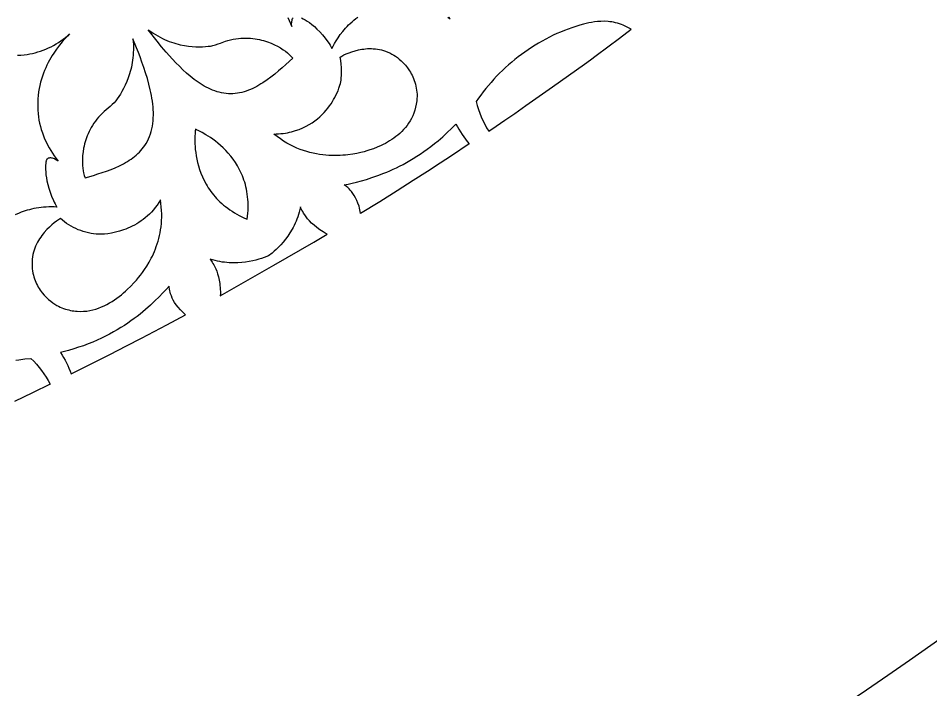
# Model space of a CAD drawing. Extents: x -570 to 570, y -570 to 570.
# Drawn here: x 205.7 to 327.7, y -472.3 to -382.6 of the extents above; entities that cross this region are included whole.
import ezdxf

# ---------------------------------------------------------------- set-up
doc = ezdxf.new("R2010")
doc.units = 0
doc.layers.add('LAYER_1', color=18, linetype='CONTINUOUS')
doc.layers.add('LAYER_2', color=174, linetype='CONTINUOUS')

msp = doc.modelspace()

# ---------------------------------------------------------------- linework, layer by layer
at = {"layer": 'LAYER_1'}
for points in [[(241.78, -382.44), (241.97, -382.85), (242.15, -383.25), (242.31, -383.67), (242.3, -383.52), (242.3, -383.32), (242.31, -383.08), (242.33, -382.96), (242.35, -382.84), (242.39, -382.72), (242.43, -382.6), (242.49, -382.5)], [(243.63, -382.49), (243.86, -382.61), (244.11, -382.76), (244.39, -382.93), (244.69, -383.14), (245.01, -383.39), (245.35, -383.67), (245.69, -383.99), (246.05, -384.36), (246.42, -384.76), (246.79, -385.22), (247.16, -385.72), (247.3, -385.92), (247.44, -386.13), (247.68, -386.57), (247.84, -386.26), (248.03, -385.92), (248.25, -385.55), (248.51, -385.15), (248.8, -384.74), (249.14, -384.31), (249.51, -383.88), (249.71, -383.66), (249.92, -383.44), (250.14, -383.23), (250.38, -383.02), (250.62, -382.81), (250.88, -382.6), (251.14, -382.4)], [(263.18, -382.4), (263.48, -382.65), (263.33, -382.42)], [(205.64, -387.49), (206.11, -387.47), (206.55, -387.43), (206.94, -387.38), (207.28, -387.32), (207.64, -387.25), (208.01, -387.16), (208.37, -387.05), (208.73, -386.94), (209.09, -386.81), (209.44, -386.66), (209.79, -386.51), (210.13, -386.35), (210.47, -386.17), (210.8, -385.98), (211.12, -385.78), (211.44, -385.57), (211.75, -385.36), (212.05, -385.13), (212.34, -384.89), (212.62, -384.64), (212.32, -384.95), (211.99, -385.3), (211.63, -385.71), (211.26, -386.16), (210.88, -386.66), (210.69, -386.93), (210.49, -387.22), (210.3, -387.51), (210.12, -387.82), (209.93, -388.13), (209.76, -388.46), (209.58, -388.8), (209.42, -389.16), (209.26, -389.52), (209.11, -389.9), (208.98, -390.29), (208.85, -390.69), (208.73, -391.1), (208.63, -391.52), (208.54, -391.95), (208.47, -392.4), (208.41, -392.85), (208.37, -393.32), (208.35, -393.8), (208.35, -394.29), (208.37, -394.79), (208.4, -395.3), (208.45, -395.73), (208.52, -396.16), (208.61, -396.58), (208.71, -397.01), (208.83, -397.43), (208.97, -397.84), (209.12, -398.26), (209.28, -398.66), (209.47, -399.06), (209.66, -399.46), (209.87, -399.85), (210.09, -400.22), (210.32, -400.59), (210.57, -400.95), (210.82, -401.3), (211.09, -401.64), (210.97, -401.56), (210.79, -401.46), (210.58, -401.35), (210.46, -401.3), (210.35, -401.26), (210.23, -401.23), (210.11, -401.21), (209.99, -401.21), (209.88, -401.23), (209.77, -401.26), (209.68, -401.32), (209.59, -401.4), (209.52, -401.52), (209.5, -401.57), (209.48, -401.66), (209.45, -401.8), (209.43, -401.98), (209.41, -402.2), (209.4, -402.46), (209.4, -402.76), (209.42, -403.09), (209.45, -403.46), (209.51, -403.86), (209.58, -404.29), (209.69, -404.76), (209.83, -405.25), (210, -405.77), (210.21, -406.33), (210.45, -406.9), (210.56, -407.13), (210.68, -407.35), (210.93, -407.78), (210.56, -407.76), (210.19, -407.76), (209.83, -407.76), (209.48, -407.78), (209.14, -407.81), (208.81, -407.84), (208.48, -407.88), (208.16, -407.93), (207.85, -407.99), (207.54, -408.05), (207.24, -408.13), (206.95, -408.21), (206.67, -408.29), (206.39, -408.38), (206.12, -408.48), (205.86, -408.59), (205.36, -408.81)], [(205.43, -428.22), (205.83, -428.17), (206.63, -428.08), (207.44, -428.02), (207.82, -428.39), (208.19, -428.79), (208.54, -429.2), (208.87, -429.62), (209.19, -430.06), (209.49, -430.51), (209.76, -430.97), (210.02, -431.44), (207.64, -432.6), (205.25, -433.74)]]:
    msp.add_lwpolyline(points, dxfattribs=at)
for points in [[(287.7, -384.02), (287.44, -383.86), (287.17, -383.72), (286.91, -383.59), (286.64, -383.48), (286.38, -383.38), (286.12, -383.29), (285.86, -383.21), (285.6, -383.15), (285.35, -383.09), (285.09, -383.05), (284.84, -383.02), (284.6, -382.99), (284.12, -382.96), (283.65, -382.97), (283.21, -383), (282.78, -383.05), (282.38, -383.11), (282.01, -383.18), (281.34, -383.34), (280.81, -383.49), (280.3, -383.65), (279.78, -383.81), (279.27, -383.99), (278.77, -384.18), (278.26, -384.39), (277.76, -384.6), (277.27, -384.83), (276.77, -385.07), (276.28, -385.33), (275.8, -385.59), (275.32, -385.86), (274.85, -386.15), (274.38, -386.44), (273.92, -386.75), (273.47, -387.06), (273.02, -387.39), (272.58, -387.72), (272.14, -388.07), (271.72, -388.42), (271.3, -388.78), (270.89, -389.15), (270.48, -389.53), (270.09, -389.91), (269.7, -390.31), (269.33, -390.71), (268.96, -391.12), (268.61, -391.53), (268.26, -391.95), (267.92, -392.38), (267.6, -392.81), (267.28, -393.25), (266.98, -393.69), (267.12, -394.21), (267.27, -394.73), (267.45, -395.23), (267.65, -395.73), (267.87, -396.23), (268.11, -396.71), (268.37, -397.18), (268.65, -397.63), (269.63, -396.98), (270.79, -396.19), (272.12, -395.27), (273.63, -394.21), (277.19, -391.71), (281.45, -388.69), (282.24, -388.12), (283.03, -387.54), (284.59, -386.38), (286.15, -385.2)], [(242.45, -387.88), (241.52, -388.73), (241.04, -389.16), (240.55, -389.59), (240.05, -390.01), (239.53, -390.41), (239.01, -390.8), (238.47, -391.16), (238.2, -391.33), (237.93, -391.5), (237.65, -391.65), (237.37, -391.8), (237.09, -391.94), (236.81, -392.07), (236.52, -392.18), (236.23, -392.29), (235.94, -392.38), (235.65, -392.46), (235.35, -392.52), (235.06, -392.58), (234.76, -392.61), (234.45, -392.64), (234.15, -392.64), (233.85, -392.63), (233.54, -392.61), (233.23, -392.56), (232.92, -392.51), (232.62, -392.44), (232.33, -392.36), (232.03, -392.26), (231.74, -392.15), (231.45, -392.03), (231.17, -391.9), (230.89, -391.76), (230.61, -391.61), (230.33, -391.45), (230.06, -391.28), (229.79, -391.1), (229.53, -390.91), (229.27, -390.72), (228.75, -390.31), (228.25, -389.88), (227.77, -389.43), (227.29, -388.97), (226.83, -388.5), (226.39, -388.02), (225.54, -387.07), (224.92, -386.35), (224.32, -385.61), (223.14, -384.12), (223.46, -384.34), (223.77, -384.55), (224.08, -384.74), (224.39, -384.92), (224.71, -385.09), (225.02, -385.24), (225.32, -385.39), (225.63, -385.52), (225.93, -385.64), (226.23, -385.75), (226.53, -385.84), (226.82, -385.93), (227.11, -386.01), (227.4, -386.08), (227.96, -386.19), (228.5, -386.27), (229.01, -386.33), (229.5, -386.36), (229.95, -386.37), (230.38, -386.36), (230.77, -386.33), (231.12, -386.3), (231.44, -386.26), (231.61, -386.23), (231.78, -386.2), (232.12, -386.1), (232.46, -385.99), (232.79, -385.87), (233.45, -385.62), (233.79, -385.51), (234.13, -385.42), (234.48, -385.34), (234.83, -385.29), (235.18, -385.24), (235.51, -385.21), (235.85, -385.2), (236.17, -385.19), (236.49, -385.2), (236.81, -385.22), (237.11, -385.25), (237.41, -385.29), (237.71, -385.33), (237.99, -385.39), (238.27, -385.46), (238.54, -385.53), (238.81, -385.61), (239.06, -385.69), (239.55, -385.88), (240.01, -386.09), (240.43, -386.3), (240.81, -386.52), (241.16, -386.75), (241.47, -386.97), (241.73, -387.18), (241.96, -387.38), (242.21, -387.62)], [(214.68, -403.89), (215.82, -403.55), (216.4, -403.36), (216.99, -403.17), (217.57, -402.97), (218.15, -402.75), (218.72, -402.52), (219.28, -402.26), (219.82, -401.99), (220.08, -401.84), (220.34, -401.69), (220.59, -401.53), (220.83, -401.37), (221.07, -401.2), (221.3, -401.02), (221.53, -400.83), (221.74, -400.64), (221.95, -400.44), (222.15, -400.23), (222.33, -400.01), (222.51, -399.78), (222.68, -399.55), (222.83, -399.3), (223.01, -398.98), (223.17, -398.66), (223.31, -398.33), (223.43, -398), (223.53, -397.66), (223.61, -397.31), (223.68, -396.96), (223.74, -396.6), (223.78, -396.24), (223.8, -395.87), (223.81, -395.51), (223.81, -395.13), (223.79, -394.76), (223.77, -394.38), (223.73, -394.01), (223.68, -393.63), (223.63, -393.25), (223.56, -392.87), (223.49, -392.49), (223.4, -392.1), (223.22, -391.35), (223.01, -390.6), (222.78, -389.85), (222.54, -389.13), (222.29, -388.41), (222.04, -387.72), (221.81, -387.11), (221.57, -386.51), (221.08, -385.3), (221.11, -385.68), (221.14, -386.06), (221.15, -386.42), (221.15, -386.78), (221.13, -387.14), (221.11, -387.48), (221.08, -387.82), (221.04, -388.15), (220.99, -388.47), (220.94, -388.79), (220.87, -389.1), (220.8, -389.39), (220.72, -389.68), (220.64, -389.97), (220.46, -390.51), (220.26, -391.01), (220.05, -391.49), (219.84, -391.92), (219.62, -392.32), (219.4, -392.69), (219.18, -393.02), (218.98, -393.31), (218.8, -393.57), (218.57, -393.84), (218.32, -394.09), (218.06, -394.33), (217.79, -394.56), (217.25, -395.02), (216.99, -395.26), (216.74, -395.51), (216.49, -395.78), (216.27, -396.05), (216.06, -396.32), (215.86, -396.59), (215.68, -396.87), (215.51, -397.15), (215.36, -397.43), (215.22, -397.7), (215.09, -397.98), (214.97, -398.26), (214.87, -398.54), (214.77, -398.81), (214.69, -399.08), (214.61, -399.35), (214.55, -399.62), (214.49, -399.89), (214.41, -400.4), (214.36, -400.89), (214.33, -401.36), (214.33, -401.81), (214.35, -402.22), (214.38, -402.59), (214.43, -402.93), (214.49, -403.22), (214.58, -403.56)], [(239.93, -398.03), (240.25, -398.01), (240.56, -397.99), (240.87, -397.97), (241.17, -397.93), (241.46, -397.89), (241.75, -397.84), (242.02, -397.78), (242.29, -397.71), (242.56, -397.64), (242.82, -397.57), (243.31, -397.4), (243.78, -397.2), (244.22, -396.99), (244.64, -396.76), (245.03, -396.51), (245.4, -396.26), (245.75, -395.99), (246.07, -395.71), (246.37, -395.42), (246.65, -395.13), (246.91, -394.84), (247.15, -394.55), (247.37, -394.25), (247.57, -393.97), (247.75, -393.68), (247.91, -393.41), (248.06, -393.14), (248.31, -392.65), (248.5, -392.23), (248.63, -391.88), (248.75, -391.51), (248.81, -391.28), (248.86, -391.05), (248.9, -390.81), (248.93, -390.58), (248.97, -390.1), (248.98, -389.62), (248.97, -389.14), (248.93, -388.67), (248.86, -388.19), (248.77, -387.73), (249.01, -387.6), (249.29, -387.46), (249.61, -387.32), (249.97, -387.17), (250.36, -387.03), (250.78, -386.9), (251.22, -386.79), (251.46, -386.74), (251.69, -386.7), (251.94, -386.66), (252.19, -386.63), (252.44, -386.61), (252.7, -386.61), (252.96, -386.61), (253.22, -386.62), (253.49, -386.64), (253.76, -386.68), (254.03, -386.73), (254.31, -386.79), (254.59, -386.86), (254.86, -386.96), (255.14, -387.06), (255.42, -387.19), (255.7, -387.33), (255.98, -387.49), (256.2, -387.63), (256.44, -387.8), (256.69, -388.01), (256.96, -388.26), (257.24, -388.53), (257.51, -388.84), (257.78, -389.18), (258.04, -389.56), (258.17, -389.76), (258.29, -389.96), (258.4, -390.17), (258.51, -390.4), (258.61, -390.62), (258.7, -390.86), (258.78, -391.1), (258.86, -391.35), (258.92, -391.61), (258.97, -391.87), (259.01, -392.14), (259.04, -392.42), (259.06, -392.7), (259.06, -393), (259.05, -393.29), (259.02, -393.6), (258.96, -394.03), (258.88, -394.44), (258.77, -394.84), (258.64, -395.22), (258.49, -395.58), (258.33, -395.93), (258.14, -396.26), (257.94, -396.57), (257.73, -396.87), (257.5, -397.16), (257.27, -397.43), (257.02, -397.69), (256.76, -397.93), (256.5, -398.16), (256.23, -398.37), (255.95, -398.58), (255.68, -398.77), (255.4, -398.95), (255.11, -399.12), (254.83, -399.27), (254.55, -399.42), (254.28, -399.55), (253.74, -399.79), (253.23, -399.99), (252.76, -400.15), (252.34, -400.28), (251.98, -400.39), (251.54, -400.5), (251.03, -400.61), (250.46, -400.71), (249.83, -400.8), (249.49, -400.83), (249.15, -400.86), (248.79, -400.88), (248.42, -400.89), (248.05, -400.9), (247.66, -400.89), (247.26, -400.87), (246.86, -400.84), (246.45, -400.8), (246.03, -400.74), (245.61, -400.67), (245.18, -400.58), (244.75, -400.48), (244.32, -400.36), (243.88, -400.22), (243.44, -400.07), (243, -399.89), (242.56, -399.69), (242.11, -399.48), (241.67, -399.23), (241.23, -398.97), (240.79, -398.68), (240.36, -398.37)], [(236.37, -409.41), (236.42, -409.01), (236.45, -408.61), (236.47, -408.22), (236.48, -407.84), (236.48, -407.47), (236.47, -407.1), (236.45, -406.75), (236.41, -406.4), (236.37, -406.06), (236.32, -405.72), (236.26, -405.4), (236.19, -405.08), (236.11, -404.77), (236.02, -404.46), (235.92, -404.17), (235.82, -403.88), (235.71, -403.6), (235.6, -403.32), (235.47, -403.05), (235.35, -402.79), (235.21, -402.54), (235.07, -402.29), (234.78, -401.82), (234.47, -401.38), (234.15, -400.96), (233.82, -400.56), (233.48, -400.2), (233.14, -399.85), (232.79, -399.54), (232.45, -399.24), (232.11, -398.97), (231.78, -398.72), (231.46, -398.5), (231.15, -398.3), (230.85, -398.12), (230.33, -397.82), (229.9, -397.6), (229.59, -397.46), (229.43, -397.39), (229.41, -397.56), (229.38, -397.9), (229.36, -398.37), (229.35, -398.66), (229.35, -398.98), (229.36, -399.32), (229.38, -399.69), (229.42, -400.08), (229.47, -400.49), (229.53, -400.92), (229.61, -401.36), (229.72, -401.82), (229.84, -402.29), (229.99, -402.77), (230.17, -403.25), (230.37, -403.74), (230.6, -404.23), (230.86, -404.71), (231.01, -404.96), (231.16, -405.2), (231.32, -405.44), (231.49, -405.68), (231.67, -405.92), (231.86, -406.15), (232.06, -406.39), (232.27, -406.62), (232.49, -406.85), (232.72, -407.07), (232.96, -407.29), (233.21, -407.51), (233.47, -407.72), (233.75, -407.93), (234.03, -408.14), (234.33, -408.34), (234.64, -408.53), (234.96, -408.72), (235.29, -408.9), (235.64, -409.08), (236, -409.25)], [(266.03, -399.35), (263.65, -400.92), (262.15, -401.9), (260.45, -403.01), (258.54, -404.24), (256.41, -405.59), (254.07, -407.06), (251.52, -408.64), (251.48, -408.38), (251.43, -408.14), (251.37, -407.91), (251.31, -407.68), (251.17, -407.27), (251.01, -406.89), (250.85, -406.55), (250.67, -406.24), (250.49, -405.96), (250.31, -405.72), (250.13, -405.51), (249.97, -405.33), (249.81, -405.18), (249.67, -405.06), (249.45, -404.89), (249.34, -404.81), (249.84, -404.7), (250.38, -404.58), (250.98, -404.44), (251.63, -404.27), (252.31, -404.08), (253.04, -403.85), (253.81, -403.58), (254.61, -403.27), (255.02, -403.1), (255.44, -402.92), (255.87, -402.73), (256.3, -402.52), (256.74, -402.3), (257.19, -402.07), (257.64, -401.82), (258.1, -401.56), (258.56, -401.29), (259.02, -401), (259.49, -400.69), (259.96, -400.37), (260.44, -400.03), (260.92, -399.67), (261.4, -399.3), (261.88, -398.91), (262.5, -398.38), (263.1, -397.83), (263.69, -397.27), (264.26, -396.7), (264.46, -397.05), (264.66, -397.39), (264.87, -397.73), (265.08, -398.07), (265.31, -398.4), (265.54, -398.72), (265.78, -399.04)], [(224.75, -406.82), (224.53, -407.18), (224.3, -407.52), (224.06, -407.84), (223.81, -408.15), (223.55, -408.44), (223.28, -408.71), (223.01, -408.96), (222.73, -409.2), (222.45, -409.42), (222.17, -409.63), (221.88, -409.83), (221.59, -410.01), (221.3, -410.18), (221, -410.33), (220.71, -410.47), (220.42, -410.6), (220.13, -410.72), (219.84, -410.83), (219.55, -410.92), (219.27, -411.01), (218.73, -411.15), (218.21, -411.26), (217.72, -411.34), (217.27, -411.38), (216.87, -411.4), (216.52, -411.4), (216.17, -411.38), (215.82, -411.35), (215.48, -411.3), (215.13, -411.23), (214.79, -411.14), (214.45, -411.04), (214.11, -410.93), (213.78, -410.8), (213.45, -410.66), (213.13, -410.5), (212.82, -410.33), (212.51, -410.15), (212.22, -409.96), (211.93, -409.75), (211.66, -409.53), (211.39, -409.31), (211.15, -409.47), (210.87, -409.66), (210.57, -409.89), (210.24, -410.16), (209.91, -410.46), (209.57, -410.79), (209.23, -411.17), (209.07, -411.36), (208.91, -411.57), (208.75, -411.79), (208.6, -412.01), (208.46, -412.24), (208.32, -412.48), (208.19, -412.73), (208.07, -412.99), (207.97, -413.26), (207.87, -413.53), (207.79, -413.82), (207.72, -414.11), (207.66, -414.41), (207.62, -414.72), (207.6, -415.04), (207.59, -415.37), (207.6, -415.7), (207.63, -416.04), (207.67, -416.32), (207.72, -416.6), (207.78, -416.86), (207.84, -417.11), (207.92, -417.36), (208.01, -417.6), (208.11, -417.83), (208.21, -418.05), (208.32, -418.27), (208.43, -418.48), (208.56, -418.67), (208.68, -418.87), (208.81, -419.05), (208.95, -419.23), (209.23, -419.55), (209.52, -419.85), (209.81, -420.12), (210.1, -420.36), (210.38, -420.57), (210.65, -420.76), (210.91, -420.91), (211.15, -421.04), (211.36, -421.14), (211.59, -421.24), (211.82, -421.32), (212.05, -421.4), (212.28, -421.47), (212.51, -421.53), (212.73, -421.58), (212.95, -421.63), (213.18, -421.66), (213.4, -421.69), (213.62, -421.71), (214.05, -421.72), (214.48, -421.71), (214.9, -421.67), (215.31, -421.6), (215.72, -421.51), (216.11, -421.4), (216.5, -421.27), (216.88, -421.12), (217.25, -420.96), (217.61, -420.78), (217.96, -420.58), (218.3, -420.38), (218.62, -420.17), (218.94, -419.95), (219.24, -419.72), (219.54, -419.49), (219.82, -419.26), (220.08, -419.03), (220.33, -418.79), (220.8, -418.34), (221.2, -417.92), (221.55, -417.54), (221.83, -417.21), (222.08, -416.9), (222.35, -416.54), (222.64, -416.12), (222.94, -415.67), (223.24, -415.16), (223.53, -414.61), (223.68, -414.32), (223.82, -414.01), (223.95, -413.7), (224.09, -413.37), (224.21, -413.04), (224.33, -412.69), (224.44, -412.33), (224.54, -411.97), (224.63, -411.59), (224.71, -411.2), (224.78, -410.81), (224.84, -410.4), (224.88, -409.98), (224.91, -409.56), (224.93, -409.12), (224.93, -408.68), (224.91, -408.23), (224.87, -407.77), (224.82, -407.3)], [(239.92, -415.56), (241.71, -414.53), (243.49, -413.5), (245.27, -412.45), (247.03, -411.39), (246.77, -411.25), (246.52, -411.11), (246.29, -410.96), (246.07, -410.82), (245.66, -410.52), (245.29, -410.22), (244.97, -409.93), (244.68, -409.64), (244.44, -409.36), (244.22, -409.09), (244.05, -408.83), (243.9, -408.6), (243.78, -408.38), (243.68, -408.2), (243.55, -407.91), (243.5, -407.77), (243.41, -408.11), (243.32, -408.44), (243.23, -408.77), (243.12, -409.08), (243.01, -409.38), (242.89, -409.67), (242.76, -409.95), (242.63, -410.23), (242.5, -410.49), (242.36, -410.74), (242.07, -411.23), (241.77, -411.68), (241.46, -412.09), (241.15, -412.47), (240.84, -412.82), (240.53, -413.14), (240.23, -413.43), (239.95, -413.69), (239.68, -413.93), (239.2, -414.31), (238.63, -414.52), (238.29, -414.64), (237.92, -414.75), (237.52, -414.86), (237.09, -414.97), (236.64, -415.06), (236.15, -415.14), (235.64, -415.19), (235.1, -415.23), (234.53, -415.24), (234.24, -415.23), (233.95, -415.22), (233.65, -415.19), (233.34, -415.16), (233.03, -415.12), (232.71, -415.07), (232.39, -415.01), (232.06, -414.93), (231.73, -414.85), (231.39, -414.75), (231.48, -414.87), (231.66, -415.12), (231.77, -415.3), (231.9, -415.51), (232.03, -415.76), (232.16, -416.04), (232.29, -416.36), (232.41, -416.72), (232.52, -417.11), (232.62, -417.54), (232.69, -418.01), (232.72, -418.26), (232.74, -418.51), (232.76, -418.78), (232.77, -419.06), (232.77, -419.35), (232.76, -419.64)], [(212.83, -430.06), (215.52, -428.73), (217.98, -427.49), (220.22, -426.34), (222.24, -425.29), (225.62, -423.5), (228.13, -422.16), (227.94, -421.99), (227.75, -421.83), (227.58, -421.66), (227.42, -421.49), (227.13, -421.16), (226.88, -420.84), (226.66, -420.52), (226.48, -420.22), (226.34, -419.93), (226.22, -419.65), (226.12, -419.39), (226.05, -419.16), (226, -418.95), (225.96, -418.76), (225.92, -418.49), (225.91, -418.35), (225.52, -418.78), (225.07, -419.26), (224.58, -419.78), (224.03, -420.32), (223.42, -420.89), (222.75, -421.48), (222.4, -421.78), (222.03, -422.08), (221.64, -422.38), (221.24, -422.68), (220.82, -422.99), (220.39, -423.29), (219.94, -423.59), (219.47, -423.88), (218.98, -424.18), (218.48, -424.47), (217.96, -424.75), (217.43, -425.03), (216.87, -425.3), (216.3, -425.56), (215.71, -425.82), (215.1, -426.06), (214.47, -426.3), (213.82, -426.52), (213.16, -426.73), (212.47, -426.93), (211.94, -427.07), (211.42, -427.21), (211.62, -427.55), (211.82, -427.89), (212.01, -428.24), (212.19, -428.6), (212.37, -428.96), (212.53, -429.32), (212.69, -429.69)]]:
    msp.add_lwpolyline(points, close=True, dxfattribs=at)
at = {"layer": 'LAYER_2'}
msp.add_lwpolyline([(0, 570, 0.414214), (-570, 0, 0.414214), (0, -570, 0.414214), (570, 0, 0.414214)], format="xyb", close=True, dxfattribs=at)

doc.saveas('drawing.dxf')
